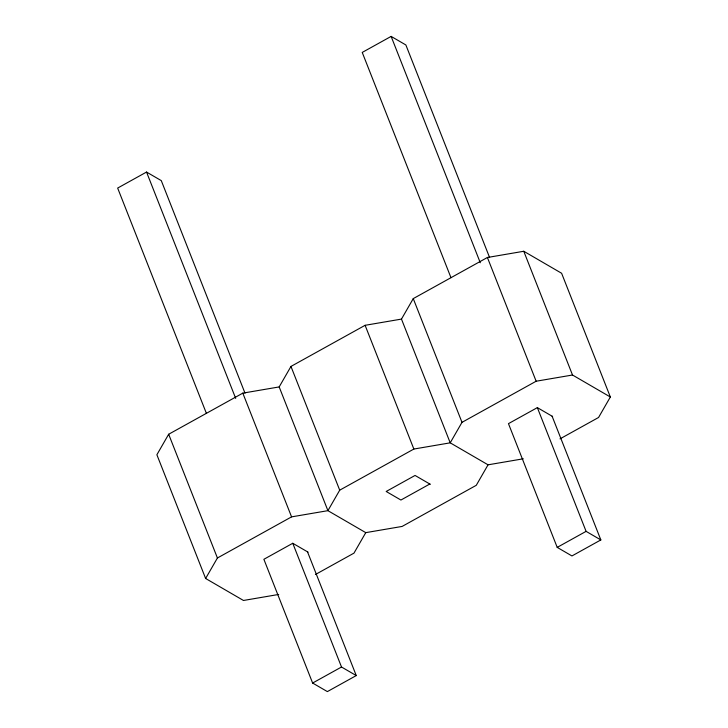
<?xml version="1.0" encoding="UTF-8"?>
<svg xmlns="http://www.w3.org/2000/svg" width="728" height="728" viewBox="0 0 728 728"><rect width="100%" height="100%" fill="white"/><g stroke="black" fill="none" stroke-linecap="round" stroke-linejoin="round"><path stroke-width="1.09" d="M560.005 438.866L598.562 417.481L610.346 396.997L561.606 273.255L523.769 251.269L487.405 257.485L413.258 298.607L401.474 319.091L365.11 325.307L290.963 366.43L279.179 386.923L242.815 393.138L168.668 434.252L156.884 454.745L205.624 578.487L243.471 600.473L278.724 594.448M205.624 578.487L217.417 557.994L291.564 516.871L327.919 510.665L365.765 532.641L402.12 526.435L476.267 485.312L488.051 464.819L523.314 458.795M488.051 464.819L450.213 442.833L413.859 449.049L339.712 490.171L327.919 510.665L279.179 386.923M365.765 532.641L353.972 553.134L315.415 574.519M610.346 396.997L572.508 375.011L536.145 381.226L461.998 422.349L450.213 442.833L401.474 319.091M245.018 393.193L161.279 180.617L146.537 172.054L117.654 188.07L206.388 413.34M489.607 257.548L405.869 44.963L391.127 36.4L362.235 52.425L450.978 277.696M308.026 552.133L292.765 543.27L263.882 559.295L312.621 683.037L327.363 691.6L356.256 675.575L307.507 551.842M552.616 416.489L537.355 407.625L508.463 423.641L557.211 547.383L571.953 555.946L600.837 539.93L552.097 416.189M429.802 484.011L400.919 500.036L386.177 491.473L415.06 475.448L430.321 484.311M312.621 683.037L341.514 667.012L356.256 675.575M557.211 547.383L586.095 531.358L600.837 539.93M523.769 251.269L572.508 375.011M487.405 257.485L536.145 381.226M391.127 36.4L480.28 262.726M537.355 407.625L586.095 531.358M413.258 298.607L461.998 422.349M365.11 325.307L413.859 449.049M290.963 366.43L339.712 490.171M242.815 393.138L291.564 516.871M146.537 172.054L235.69 398.38M292.765 543.27L341.514 667.012M168.668 434.252L217.417 557.994"/></g></svg>
